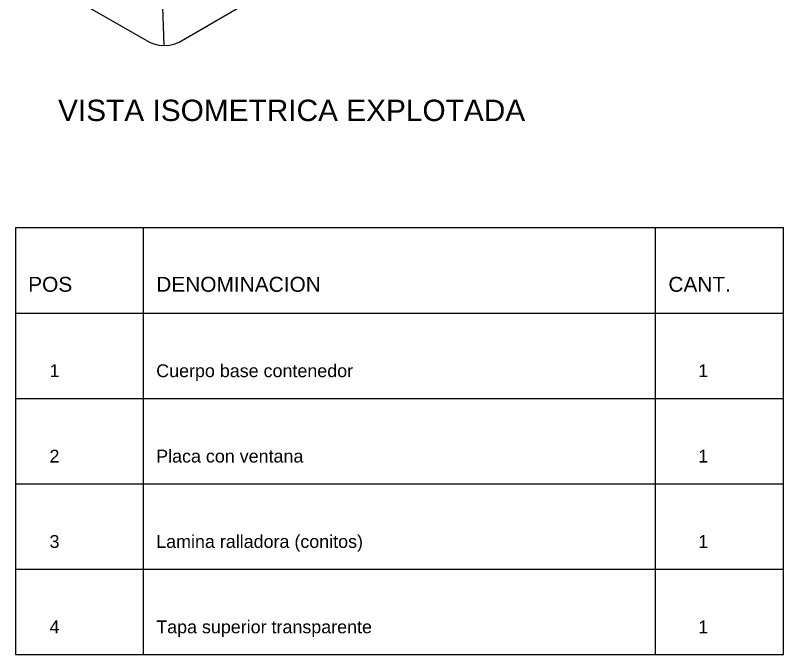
# Model space of a CAD drawing. Header units: millimetres. Extents: x -60 to 672, y -170 to 270.
# Drawn here: x -60 to 120, y -170 to -20.3 of the extents above; entities that cross this region are included whole.
import ezdxf

# ---------------------------------------------------------------- set-up
doc = ezdxf.new("R2010")
doc.units = ezdxf.units.MM
doc.styles.get("Standard").update_dxf_attribs({"font": 'arial.ttf'})

msp = doc.modelspace()

# ---------------------------------------------------------------- linework, layer by layer
for p, q in [((-25.11, -27.33), (-25.98, -1.54)), ((-30, -170), (-30, -70)), ((90, -170), (90, -70)), ((-60, -90), (120, -90)), ((-60, -110), (120, -110)), ((-60, -130), (120, -130)), ((-60, -150), (120, -150))]:
    msp.add_line(p, q)
msp.add_lwpolyline([(-47.33, -14.5), (-47.17, -15.23), (-46.68, -15.91), (-45.9, -16.5), (-28.58, -26.5), (-27.56, -26.95), (-26.38, -27.23), (-25.11, -27.33), (-23.85, -27.23), (-22.67, -26.95), (-21.65, -26.5), (-5.63, -17.25), (-8.23, -15.75), (3.03, -9.25), (5.63, -10.75), (22.08, -1.25), (19.49, 0.25), (30.74, 6.75), (33.34, 5.25), (45.9, 12.5), (46.68, 13.09), (47.17, 13.77), (47.33, 14.5)])
msp.add_lwpolyline([(-60, -170), (120, -170), (120, -70), (-60, -70)], close=True)

# ---------------------------------------------------------------- texts
for s, height, p in [('VISTA ISOMETRICA EXPLOTADA', 5, (-50, -45)), ('POS', 3.5, (-57, -85)), ('DENOMINACION', 3.5, (-27, -85)), ('CANT.', 3.5, (93, -85)), ('1', 3, (-52, -105)), ('Cuerpo base contenedor', 3, (-27, -105)), ('1', 3, (100, -105)), ('2', 3, (-52, -125)), ('Placa con ventana', 3, (-27, -125)), ('1', 3, (100, -125)), ('3', 3, (-52, -145)), ('Lamina ralladora (conitos)', 3, (-27, -145)), ('1', 3, (100, -145)), ('4', 3, (-52, -165)), ('Tapa superior transparente', 3, (-27, -165)), ('1', 3, (100, -165))]:
    msp.add_text(s, height=height).set_placement(p)

doc.saveas('drawing.dxf')
